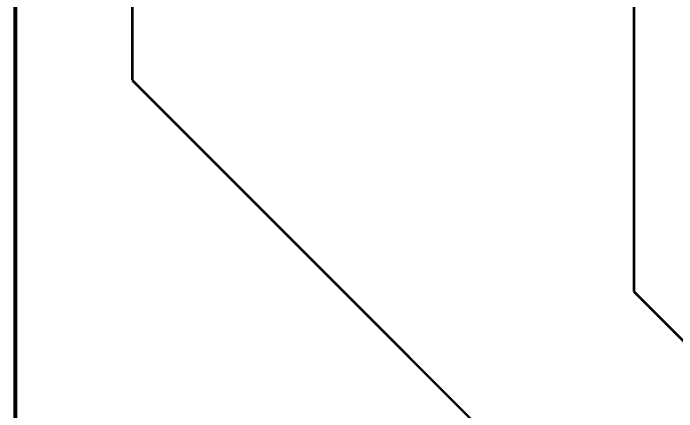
# Model space of a CAD drawing. Header units: millimetres. Extents: x 0.99 to 5.75, y 0.99 to 4.93.
# Drawn here: x 0.995 to 2.582, y 2.678 to 3.63 of the extents above; entities that cross this region are included whole.
import ezdxf

# ---------------------------------------------------------------- set-up
doc = ezdxf.new("R2010")
doc.units = ezdxf.units.MM
doc.header["$MEASUREMENT"] = 0
for name, color, linetype in [('BottomLayer', 5, 'Continuous'), ('Mechanical13', 56, 'Continuous'), ('TopLayer', 1, 'Continuous')]:
    doc.layers.add(name, color=color, linetype=linetype)

msp = doc.modelspace()

# ---------------------------------------------------------------- linework, layer by layer
at = {"layer": 'BottomLayer'}
msp.add_line((1, 1), (1, 4.925), dxfattribs=at)
at = {"layer": 'Mechanical13', "const_width": 0.01}
msp.add_lwpolyline([(1, 1), (1, 4.925)], dxfattribs=at)
at = {"layer": 'TopLayer', "const_width": 0.006}
for points in [[(1.28, 3.47), (1.28, 4.105)], [(2.48, 2.965), (2.48, 3.685)], [(1.28, 3.47), (2.595, 2.155)], [(2.48, 2.965), (2.725, 2.72)]]:
    msp.add_lwpolyline(points, dxfattribs=at)

doc.saveas('drawing.dxf')
